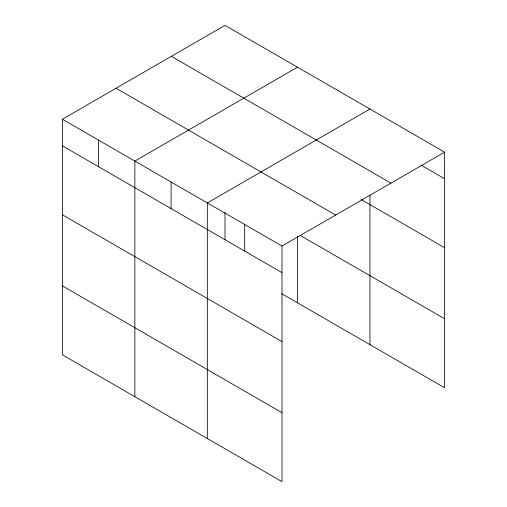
<?xml version="1.0" encoding="UTF-8"?>
<svg xmlns="http://www.w3.org/2000/svg" width="507" height="507" viewBox="0 0 507 507"><rect width="100%" height="100%" fill="white"/><g stroke="black" fill="none" stroke-linecap="round" stroke-linejoin="round"><path stroke-width="0.76" d="M62.38 119.234L282 246.034L282 481.65L62.38 354.849L62.38 119.234L225 25.35L444.62 152.151L444.62 387.766L281.746 293.73M297.47 67.19L134.856 161.08L134.856 396.696M369.945 109.037L207.331 202.92L207.331 438.536M282 246.034L444.62 152.151M420.861 165.022L444.62 178.737M171.334 56.334L390.954 183.128M361.06 199.473L444.62 247.714M116.046 88.256L335.666 215.05M300.207 235.413L444.62 318.783M62.38 145.826L282 272.627M62.38 214.803L282 341.604M62.38 285.872L282 412.673M369.945 195.201L369.945 344.652M297.47 236.18L297.47 302.812M244.666 224.481L244.666 251.066M225 212.37L225 239.805M171.093 182L171.093 208.592M98.618 140.16L98.618 166.746"/></g></svg>
